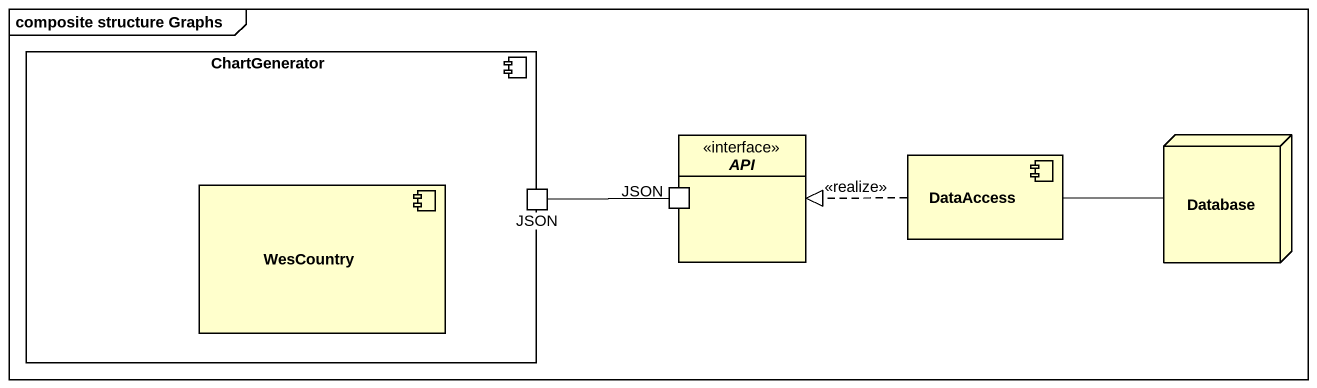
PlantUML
@startuml
mainframe composite structure Graphs
component ChartGenerator {
  component WesCountry
  port "JSON" as JSON_ <<Port>>
}
rectangle API <<interface>> {
  port "JSON" as JSON__2 <<Port>>
}
component DataAccess
node "Database" as Database_
DataAccess .left.|> API : <<realize>>
DataAccess -right- Database_
JSON_ -right- JSON__2
@enduml
